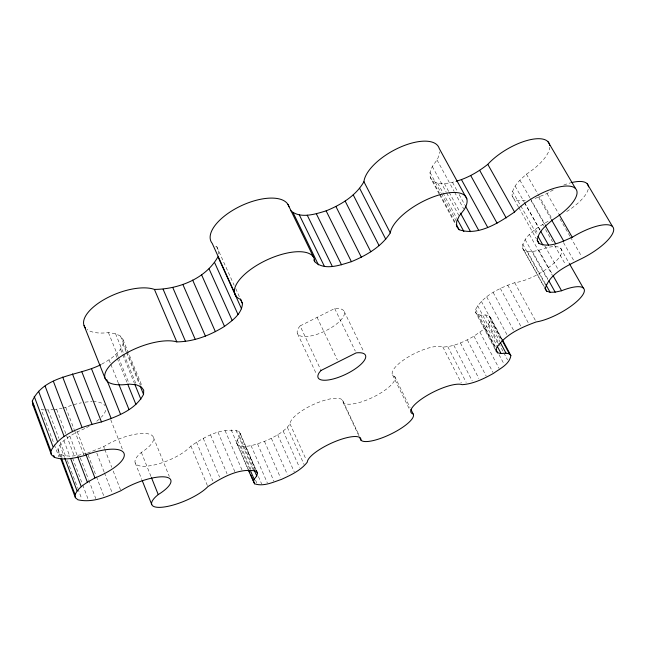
<?xml version="1.0" encoding="UTF-8"?>
<svg xmlns="http://www.w3.org/2000/svg" width="646" height="646" viewBox="0 0 646 646"><rect width="100%" height="100%" fill="white"/><g stroke="black" fill="none" stroke-linecap="round" stroke-linejoin="round"><path stroke-width="0.48" stroke-dasharray="3.23 2.42" d="M126.083 351.634L123.047 344.197L123.047 339.691L120.503 336.098L115.529 333.675L108.423 332.609A41.489 17.918 -21.6 0 1 87 329.42M495.127 349.3L475.521 312.317L475.634 309.361C483.62 295.165 499.923 287.85 514.709 282.714A32.219 10.667 -28.9 0 0 559.032 257.665A32.219 10.667 -28.9 0 0 538.829 250.317L532.441 251.536L527.322 251.488L523.833 250.147L522.218 247.588C524.358 234.046 538.966 226.891 549.593 220.334M87.396 453.145L103.723 446.677A32.994 11.111 -21.7 0 1 147.264 433.684A32.994 11.111 -21.7 0 1 141.361 452.418A31.492 10.271 -22.5 0 0 148.814 465.936A31.492 10.271 -22.5 0 0 190.901 446.015C204.564 436.906 222.264 426.635 239.044 431.439L240.304 433.636L239.666 436.567L237.203 440.023L236.581 442.89L237.825 444.973C246.538 448.566 256.131 444.157 264.489 441.428C273.872 437.213 283.885 432.513 290.006 423.889A28.997 9.004 -24.9 0 1 317.049 402.934A28.997 9.004 -24.9 0 1 343.139 402.426A28.9 8.963 -25.7 0 0 374.107 396.684A28.9 8.963 -25.7 0 0 394.714 376.513A29.191 9.092 -26.5 0 1 407.691 357.319A29.191 9.092 -26.5 0 1 442.873 347.039C454.041 346.668 464.409 341.613 473.938 336.178C480.341 331.406 490.031 326.682 490.685 317.775L489.038 315.854L485.655 314.965L480.737 315.191L477.273 314.295L475.521 312.317M518.391 206.922L512.068 195.706C512.044 186.403 520.183 179.911 526.442 174.137A39.374 15.706 -30.4 0 0 549.746 147.361M218.34 254.007L218.711 251.27L216.765 246.707A42.725 19.574 -25 0 1 214.997 245.779M439.191 194.026L430.228 177.4L430.018 172.45L432.311 166.482L437.003 159.909A41.99 18.54 -28.8 0 0 439.611 151.891M60.11 456.867L58.374 452.224L57.97 448.954C61.192 440.499 69.913 436.082 77.294 431.803A36.62 13.461 -20.7 0 0 85.7 428.04M101.6 364.223C110.119 359.434 119.365 353.733 123.047 344.197M300.115 325.915L298.46 328.023A25.832 9.553 -25.5 0 0 310.92 335.928A25.832 9.553 -25.5 0 0 341.266 319.6A25.832 9.553 -25.5 0 0 334.701 308.522L300.115 325.915L320.61 369.552M535.066 198.443L547.041 193.558A35.683 12.807 -30.1 0 1 555.334 188.826M430.228 177.4L432.877 181.033C439.684 184.934 448.001 183.617 455.196 181.566M86.491 453.363C78.255 455.43 69.259 457.594 60.982 454.574L58.374 452.224M53.86 409.661L62.105 408.191M63.009 407.997L65.739 407.392A36.62 13.461 -20.7 0 1 81.348 402.813M525.311 200.72L517.842 200.688L513.917 198.887L512.068 195.706M45.277 409.976L52.932 409.75M44.267 409.903L41.247 409.693L53.949 443.665M547.041 193.558L558.628 213.673M559.969 218.873L570.022 236.323M570.523 237.195L581.578 256.389M526.442 174.137L537.795 193.953M538.296 194.817L551.627 218.082M538.627 197.313L550.925 218.784M563.473 242.565L573.478 260.039M560.518 248.112L569.392 263.673M519.86 180.153L529.841 197.676M530.342 198.548L545.305 224.824M531.109 200.712L544.844 224.84M542.592 224.299L543.585 226.043M545.571 229.54L552.532 241.782M554.526 245.278L565.46 264.513M515.096 186.024L524.003 201.722M524.495 202.594L540.314 230.509M524.52 202.739L540.209 230.428M535.413 229.306L537.876 233.674M544.788 245.9L558.12 269.471M512.456 191.321L520.296 205.21M520.789 205.904L536.963 234.716M518.851 207.632L536.398 238.859M538.829 250.317L552.669 274.93M529.437 234.498L552.451 275.43M532.441 251.536L547.921 279.177M525.085 239.505L547.428 279.411M527.322 251.488L545.256 283.602M522.63 243.97L545.289 284.555M523.833 250.147L544.255 286.792M522.218 247.588L544.223 287.066M514.709 282.714L535.268 320.198M452.515 182.39L457.263 191.095M459.161 194.575L464.87 205.016M507.691 285.088L528.194 322.677M437.003 159.909L454.13 191.353M454.598 192.225L463.642 208.82M444.424 183.577L448.695 191.45M449.172 192.322L460.089 212.437M500.327 288.407L520.741 326.052M432.311 166.482L446.216 192.153M446.693 193.041L458.684 215.166M437.73 183.125L442.486 191.919M442.954 192.799L456.746 218.308M430.018 172.45L440.943 192.694M441.42 193.574L456.157 220.867M493.148 292.428L513.457 330.074M432.877 181.033L439.555 193.42M440.031 194.309L455.309 222.628M439.66 194.898L455.22 223.774M486.68 296.845L507.32 335.322M490.685 317.775L501.95 338.875M481.383 301.351L501.409 338.867M489.038 315.854L501.304 338.827M490.492 320.586L500.763 339.836M485.655 314.965L499.851 341.605M488.521 324.082L498.252 342.38M498.72 343.252L503.355 351.957M503.815 352.829L507.522 359.798M477.62 305.623L497.477 342.961M480.737 315.191L496.475 344.835M475.634 309.361L495.345 346.531M484.92 328.023L494.812 346.692M499.051 354.686L504.235 364.465M477.273 314.295L494.925 347.588M479.946 332.149L499.132 368.495M473.938 336.178L493.011 372.484M467.292 339.861L486.26 376.174M460.428 342.961L478.864 378.435M453.799 345.287L472.186 380.857M447.807 346.676L466.186 382.375M442.873 347.039L461.268 382.892M394.714 376.513L410.097 407.739M392.59 374.963L409.362 409.047M344.221 311.566L363.795 351.795M334.701 308.522L355.292 351.077M317.049 317.307L337.374 359.959M342.501 400.132L359.523 436.203M343.139 402.426L358.805 435.622M297.58 333.78L316.532 374.3M216.765 246.707L234.143 285.274M235.75 288.536L239.561 297.225M290.006 423.889L306.051 459.427M287.357 427.329L304.121 464.547M283.166 431.035L299.413 467.26M277.707 434.782L294.253 471.863M271.344 438.319L287.397 474.495M264.489 441.428L280.469 477.652M257.576 443.899L273.896 481.125M251.044 445.578L267.347 482.942M240.304 433.636L256.284 470.425M239.044 431.439L255.509 469.343M245.335 446.346L255.275 469.238M258.448 476.562L261.63 483.886M239.666 436.567L253.959 469.521M235.943 430.139L252.877 469.198M240.821 446.144L250.777 469.149M255.558 480.188L256.753 482.95M237.203 440.023L249.824 469.206M231.179 429.848L248.145 469.109M236.581 442.89L247.959 469.214M225.074 430.591L242.032 470.038M218.033 432.327L234.958 471.927M210.556 434.952L227.029 473.736M203.199 438.271L219.583 477.119M196.481 442.05L212.768 480.899M190.901 446.015L207.455 485.727M123.047 339.691L141.829 385.581M120.503 336.098L126.551 350.875M126.923 351.804L140.521 385.056M126.463 352.563L139.374 384.16M115.529 333.675L123.491 353.2M123.871 354.137L135.999 383.894M120.552 349.284L122.433 353.911M122.805 354.84L134.481 383.514M153.482 437.479L169.325 476.482M108.423 332.609L118.113 356.519M118.484 357.44L128.925 383.191M115.763 354.63L116.886 357.391M117.257 358.312L127.335 383.207M109.029 359.879L110.506 363.561M110.878 364.481L118.275 382.892M141.361 452.418L151.116 476.78M135.192 462.867L141.805 479.534M110.749 419.763L122.554 449.673M103.723 446.677L104.45 448.55M104.814 449.487L111.75 467.3M113.203 471.047L120.503 489.797M96.819 453.08L104.071 471.863M104.434 472.799L112.412 493.455M88.122 455.026L96.06 475.739M96.424 476.683L103.635 495.522M77.294 431.803L85.579 453.46M65.739 407.392L74.242 429.663M74.597 430.591L83.81 454.719M80.306 457.893L88.405 479.195M88.76 480.115L95.802 498.639M69.841 436.09L77.35 455.866M56.646 409.394L74.298 456.011M72.513 457.917L82.365 483.975M82.712 484.912L88.341 499.802M63.889 440.596L69.913 456.585M67.337 460.558L77.544 487.706M77.891 488.642L81.767 498.946M48.297 410.186L58.875 438.311M60.28 442.066L65.924 457.069M59.844 444.989L64.414 457.174M60.982 454.574L62.04 457.4M57.97 448.954L61.467 458.289M54.296 444.61L58.883 456.875M105.694 410.331A36.62 13.461 -20.7 0 1 101.317 417.171M99.25 419.149A36.62 13.461 -20.7 0 1 94.833 422.605M89.164 426.174A36.62 13.461 -20.7 0 1 86.572 427.579M85.014 402.192A36.62 13.461 -20.7 0 1 91.99 401.618M93.016 401.618A36.62 13.461 -20.7 0 1 105.193 405.898M588.199 189.294A35.683 12.807 -30.1 0 1 566.364 211.783M563.748 185.063A35.683 12.807 -30.1 0 1 570.83 182.77"/><path stroke-width="0.97" d="M253.45 481.932L254.161 479.243L256.745 475.932L257.488 473.187L256.309 471.192C239.214 467.438 221.861 477.717 207.842 486.648A31.912 9.383 -22.8 0 1 165.214 506.835A31.912 9.383 -22.8 0 1 158.246 494.578A33.447 10.158 -22.1 0 0 164.754 476.918A33.447 10.158 -22.1 0 0 120.867 490.734C107.599 496.58 92.661 503.194 77.924 499.794L75.396 497.711L75.089 494.683C78.772 486.438 87.525 482.231 94.946 477.943A37.177 12.347 -21.2 0 0 123.903 453.112A37.177 12.347 -21.2 0 0 84.166 455.648C74.556 458.062 64.075 460.784 54.385 457.32L51.397 454.695L50.897 451.029C60.377 432.949 82.914 426.522 101.462 421.927C117.152 416.525 135.321 409.879 143.557 394.383L143.703 390.168L141.28 386.906L136.379 384.822L129.297 384.112A42.208 16.505 -22 0 1 113.397 362.164A42.208 16.505 -22 0 1 176.802 341.879C193.824 341.758 210.216 335.29 224.509 326.383C232.189 320.682 241.717 314.069 242.484 303.652L240.708 299.445A43.5 18.048 -25 0 1 263.552 261.573A43.5 18.048 -25 0 1 314.659 261.654C324.607 271.07 340.038 265.118 351.392 261.678C366.339 255.453 381.358 246.845 390.297 232.899A42.725 17.087 -28.4 0 1 437.681 195.367A42.725 17.087 -28.4 0 1 464.119 209.7L459.169 216.055L456.633 221.748L456.641 226.399L459.128 229.71C478.541 236.291 499.083 222.547 514.563 212.009A40.012 14.438 -29.9 0 1 571.048 186.379A40.012 14.438 -29.9 0 1 552.613 219.81C546.322 225.43 537.916 231.405 537.367 240.578L539.071 243.502C550.085 248.25 562.101 241.499 572.235 237.284A36.216 11.733 -29.6 0 1 613.272 227.594A36.216 11.733 -29.6 0 1 582.579 258.134C568.86 265.062 549.681 272.717 545.2 288.827L546.686 291.152L550.101 292.275L555.18 292.137L561.568 290.757A32.655 9.755 -28.5 0 1 581.303 296.869A32.655 9.755 -28.5 0 1 536.22 321.942C521.338 327.352 505.091 334.483 496.29 348.299L496.055 351.061L497.711 352.845L501.11 353.548L505.996 353.144L509.323 353.846L510.865 355.575C509.605 364.312 499.907 368.632 493.471 373.372C483.797 378.782 473.421 383.885 462.189 384.685A29.546 8.293 -26.4 0 0 426.845 395.61A29.546 8.293 -26.4 0 0 413.174 413.989A29.256 8.164 -25.7 0 1 391.912 433.563A29.256 8.164 -25.7 0 1 360.92 440.112A29.353 8.212 -24.9 0 0 334.967 441.614A29.353 8.212 -24.9 0 0 307.286 462.165C300.745 470.538 290.716 475.165 281.268 479.461C272.878 482.255 263.495 486.826 254.613 483.814L248.347 470.127M51.397 454.695L32.922 404.977L32.3 401.029C44.38 374.89 78.271 376.142 100.776 364.707M85.514 328.031A41.489 17.918 -21.6 0 1 104.902 299.106A41.489 17.918 -21.6 0 1 154.418 289.416C178.579 289.238 205.816 278.684 217.977 256.745L241.556 308.82M290.619 210.564C300.366 219.123 315.119 214.173 326.125 210.854C340.943 204.822 355.776 195.972 363.932 181.728A41.99 18.54 -28.8 0 1 400.052 147.264A41.99 18.54 -28.8 0 1 439.232 148.475L466.824 198.855M456.092 181.292C467.736 178.038 478.355 171.796 487.795 164.342A39.374 15.706 -30.4 0 1 525.626 140.909A39.374 15.706 -30.4 0 1 549.738 145.511M32.922 404.977L34.149 406.156M587.19 183.755L612.57 226.609M548.034 141.74L575.538 188.567M559.137 214.545L572.235 237.284M551.409 219.64L563.708 241.111M569.392 263.673L583.201 287.882M545.337 225.696L555.641 243.792M540.702 231.292L548.551 245.133M537.981 236.347L542.898 245.044M537.101 239.997L539.071 243.502M553.162 275.81L561.568 290.757M487.795 164.342L514.563 212.009M548.89 280.905L555.18 292.137M545.741 284.466L550.101 292.275M479.671 170.334L506.214 217.944M544.748 287.664L546.686 291.152M470.708 175.542L497.065 223.169M461.462 179.645L487.682 227.36M465.338 205.888L478.646 230.267M460.566 213.309L470.538 231.68M457.223 219.188L463.876 231.502M456.262 224.404L459.128 229.71M502.418 339.756L510.865 355.575M501.772 339.707L509.323 353.846M500.319 342.493L505.996 353.144M496.944 345.707L501.11 353.548M495.853 349.341L497.711 352.845M363.932 181.728L390.297 232.899M359.636 188.285L385.751 239.222M353.233 194.874L379.097 245.658M345.158 201.076L370.78 251.787M335.928 206.518L361.348 257.237M326.125 210.854L351.392 261.678M316.354 213.81L341.516 264.82M410.977 409.532L413.174 413.989M307.238 215.207L332.351 266.467M299.348 214.924L324.478 266.499M293.227 212.946L318.43 264.868M287.938 204.419L313.463 257.043M313.786 259.853L314.659 261.654M359.652 437.423L360.92 440.112M240.401 299.058L242.484 303.652M236.283 296.506L212.227 243.397A42.725 19.574 -25 0 1 240.643 206.042A42.725 19.574 -25 0 1 288.964 206.76M214.682 262.752L238.051 314.586M209.086 268.906L232.229 320.569M201.576 274.8L224.509 326.383M192.645 280.081L215.384 331.673M182.842 284.418L205.428 336.114M256.284 470.425L257.488 473.187M253.959 469.521L256.745 475.932M172.789 287.551L195.254 339.425M250.22 470.118L254.161 479.243M248.621 469.941L249.816 472.719M250.616 474.568L254.613 483.814M163.107 289.255L185.507 341.395M154.418 289.416L176.802 341.879M140.134 386.017L143.557 394.383M134.861 384.435L140.885 399.236M127.706 384.136L135.918 404.42M118.646 383.813L129.006 409.588M151.495 477.717L158.246 494.578M106.647 379.436L120.592 414.425M84.053 325.584L105.12 378.467M142.177 480.462L151.737 504.534M91.538 368.818L111.217 418.624M81.897 371.951L101.462 421.927M72.441 373.897L91.934 424.115M62.686 377.062L82.066 427.458M85.942 454.396L94.946 477.943M53.343 381.221L72.586 431.706M77.714 456.811L87.363 482.231M45.107 386.058L64.188 436.551M70.624 458.466L81.267 486.664M64.77 458.111L77.084 490.92M38.582 391.226L57.486 441.63M61.467 458.289L75.089 494.683M60.805 458.717L75.396 497.711M34.214 396.337L52.956 446.572M53.691 455.454L54.385 457.32M32.3 401.029L50.897 451.029M571.662 182.56A35.683 12.807 -30.1 0 1 588.466 186.888M321.038 370.465L319.302 372.492A26.211 8.753 -25.5 0 0 331.422 379.404A26.211 8.753 -25.5 0 0 362.277 362.987A26.211 8.753 -25.5 0 0 356.164 352.886L321.038 370.465"/></g></svg>
